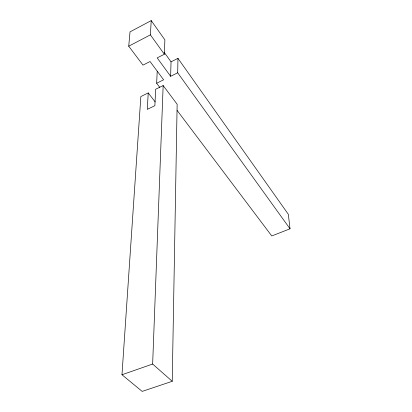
<?xml version="1.0" encoding="UTF-8"?>
<svg xmlns="http://www.w3.org/2000/svg" width="412" height="412" viewBox="0 0 412 412"><rect width="100%" height="100%" fill="white"/><g stroke="black" fill="none" stroke-linecap="round" stroke-linejoin="round"><path stroke-width="0.62" d="M172.226 381.296L177.145 104.251L163.157 85.552L155.664 89.25L154.876 105.678L147.275 109.365L148.232 92.921L140.852 96.562L121.978 374.745L142.171 391.4L172.226 381.296L152.646 364.048L163.157 85.552M177.701 72.8L177.958 58.355L171.032 61.846L170.635 76.308L177.701 72.8L290.022 228.804L271.76 235.963L177.124 110.411M170.635 76.308L157.168 57.896L164.337 54.24L164.882 39.876L151.235 20.6L130.027 31.868L128.724 46.201L142.99 65.122L150.05 61.522L163.615 79.794L156.653 83.25L159.743 87.349M156.653 83.25L157.214 71.276M164.337 54.24L150.385 34.855L151.235 20.6M128.724 46.201L150.385 34.855M121.978 374.745L152.646 364.048M148.232 92.921L155.144 101.867M164.079 52.169L171.032 61.846M177.958 58.355L288.338 214.317L290.022 228.804"/></g></svg>
